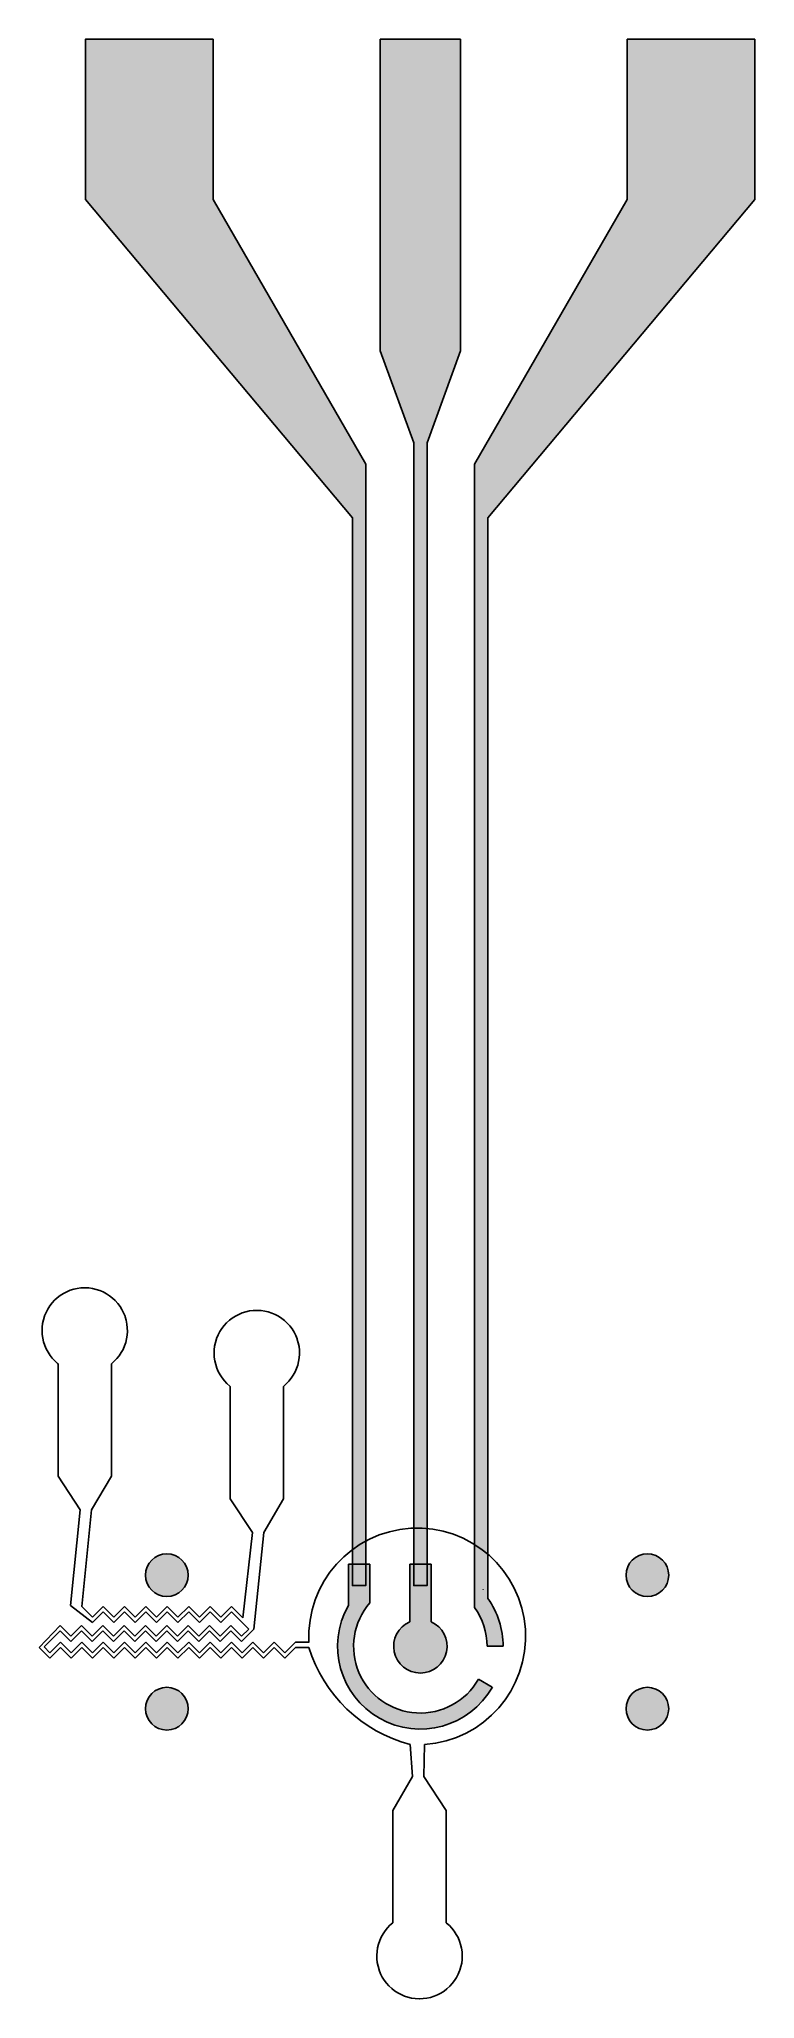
# Model space of a CAD drawing. Extents: x -143.8 to -130.4, y -87.7 to -51.
import ezdxf

# ---------------------------------------------------------------- set-up
doc = ezdxf.new("R2010")
doc.units = 0
doc.header["$MEASUREMENT"] = 0
doc.layers.get('0').update_dxf_attribs({"linetype": 'CONTINUOUS'})
doc.layers.add('1', color=7, linetype='CONTINUOUS')
doc.layers.add('contact', color=2, linetype='CONTINUOUS')

msp = doc.modelspace()

# ---------------------------------------------------------------- hatches: boundary and pattern name
h = msp.add_hatch(color=256)
h.dxf.hatch_style = 1
h.paths.add_polyline_path([(-137.572, -80.325), (-137.572, -79.602), (-137.972, -79.602), (-137.972, -80.375, 0.999979), (-135.275, -81.904), (-135.536, -81.756, -1.101848)])
h.paths.add_polyline_path([(-136.423, -80.681), (-136.423, -79.602), (-136.823, -79.602), (-136.823, -80.681, 4.791288)], flags=17)
h.paths.add_polyline_path([(-141.771, -82.307, 1), (-140.971, -82.307, 1)])
h.paths.add_polyline_path([(-141.771, -79.807, 1), (-140.971, -79.807, 1)])
h.paths.add_polyline_path([(-132.771, -79.807, 1), (-131.971, -79.807, 1)])
h.paths.add_polyline_path([(-132.771, -82.307, 1), (-131.971, -82.307, 1)])
at = {"layer": 'contact'}
h = msp.add_hatch(color=256, dxfattribs=at)
h.dxf.hatch_style = 1
h.paths.add_polyline_path([(-131.971, -82.307, 1), (-132.771, -82.307, 1)])
h.paths.add_polyline_path([(-132.771, -79.807, 1), (-131.971, -79.807, 1)], flags=17)
h.paths.add_polyline_path([(-141.771, -82.307, 1), (-140.971, -82.307, 1)])
h.paths.add_polyline_path([(-141.771, -79.807, 1), (-140.971, -79.807, 1)])
h.paths.add_polyline_path([(-135.358, -59.999), (-130.358, -54.037), (-130.358, -51.037), (-132.749, -51.037), (-132.749, -54.037), (-135.608, -58.999), (-135.608, -59.999), (-135.608, -80.41, -0.15708), (-135.373, -81.139), (-135.073, -81.139, 0.155259), (-135.358, -80.244)])
h.paths.add_polyline_path([(-136.498, -58.596), (-135.873, -56.876), (-135.873, -54.037), (-135.873, -51.037), (-137.373, -51.037), (-137.373, -54.037), (-137.373, -56.876), (-136.748, -58.596), (-136.748, -80.002), (-136.498, -80.002)])
h.paths.add_polyline_path([(-137.647, -59.999), (-137.647, -58.999), (-140.506, -54.037), (-140.506, -51.037), (-142.897, -51.037), (-142.897, -54.037), (-137.897, -59.999), (-137.897, -80.002), (-137.647, -80.002)])

# ---------------------------------------------------------------- linework, layer by layer
at = {"linetype": 'Continuous'}
for p, q in [((-142.993, -78.584), (-143.175, -80.373)), ((-142.781, -78.584), (-142.963, -80.395)), ((-139.77, -79.007), (-139.951, -80.606)), ((-139.558, -79.007), (-139.74, -80.818)), ((-136.814, -82.979), (-136.768, -83.58)), ((-136.543, -82.979), (-136.556, -83.58))]:
    msp.add_line(p, q, dxfattribs=at)
for p, q in [((-137.572, -79.602), (-137.972, -79.602)), ((-136.423, -79.602), (-136.823, -79.602)), ((-135.536, -81.756), (-135.275, -81.904))]:
    msp.add_line(p, q)
for points in [[(-137.972, -80.375), (-137.972, -79.602)], [(-137.572, -79.602), (-137.572, -80.325)], [(-136.823, -80.681), (-136.823, -79.602)], [(-136.423, -79.602), (-136.423, -80.681)]]:
    msp.add_lwpolyline(points)
for centre in [(-141.371, -79.807), (-132.371, -79.807), (-141.371, -82.307), (-132.371, -82.307)]:
    msp.add_circle(centre, 0.4)
for centre, radius, start, end in [((-136.682, -80.954), 2.03, 273.9364, 182.9985), ((-136.121, -80.36), 2.709, 197.1387, 255.1703)]:
    msp.add_arc(centre, radius, start, end, dxfattribs=at)
for radius, start, end in [(1.55, 150.4423, 330.4399), (1.25, 139.3432, 330.4399), (0.5, 113.5782, 66.4218)]:
    msp.add_arc((-136.623, -81.139), radius, start, end)
at = {"layer": '1'}
for p, q in [((-143.248, -74.498), (-143.31, -74.53)), ((-143.184, -74.471), (-143.248, -74.498)), ((-143.117, -74.45), (-143.184, -74.471)), ((-143.049, -74.435), (-143.117, -74.45)), ((-142.98, -74.426), (-143.049, -74.435)), ((-142.91, -74.423), (-142.98, -74.426)), ((-142.901, -74.423), (-142.91, -74.423)), ((-142.831, -74.427), (-142.901, -74.423)), ((-142.762, -74.437), (-142.831, -74.427)), ((-142.694, -74.453), (-142.762, -74.437)), ((-142.628, -74.474), (-142.694, -74.453)), ((-142.564, -74.502), (-142.628, -74.474)), ((-142.502, -74.535), (-142.564, -74.502)), ((-143.603, -74.822), (-143.635, -74.884)), ((-143.565, -74.764), (-143.603, -74.822)), ((-143.523, -74.708), (-143.565, -74.764)), ((-143.476, -74.657), (-143.523, -74.708)), ((-143.424, -74.61), (-143.476, -74.657)), ((-143.369, -74.567), (-143.424, -74.61)), ((-143.31, -74.53), (-143.369, -74.567)), ((-142.444, -74.573), (-142.502, -74.535)), ((-142.389, -74.616), (-142.444, -74.573)), ((-142.338, -74.664), (-142.389, -74.616)), ((-142.291, -74.716), (-142.338, -74.664)), ((-142.249, -74.772), (-142.291, -74.716)), ((-142.213, -74.831), (-142.249, -74.772)), ((-142.181, -74.893), (-142.213, -74.831)), ((-139.894, -74.873), (-139.961, -74.894)), ((-139.826, -74.858), (-139.894, -74.873)), ((-139.757, -74.849), (-139.826, -74.858)), ((-139.687, -74.846), (-139.757, -74.849)), ((-139.678, -74.846), (-139.687, -74.846)), ((-139.608, -74.85), (-139.678, -74.846)), ((-139.539, -74.86), (-139.608, -74.85)), ((-139.471, -74.876), (-139.539, -74.86)), ((-139.405, -74.897), (-139.471, -74.876)), ((-143.708, -75.162), (-143.71, -75.232)), ((-143.71, -75.232), (-143.706, -75.301)), ((-143.7, -75.093), (-143.708, -75.162)), ((-143.685, -75.025), (-143.7, -75.093)), ((-143.665, -74.958), (-143.685, -75.025)), ((-143.662, -74.949), (-143.665, -74.958)), ((-143.635, -74.884), (-143.662, -74.949)), ((-142.155, -74.958), (-142.181, -74.893)), ((-142.152, -74.966), (-142.155, -74.958)), ((-142.133, -75.033), (-142.152, -74.966)), ((-142.119, -75.102), (-142.133, -75.033)), ((-142.112, -75.171), (-142.119, -75.102)), ((-142.115, -75.31), (-142.11, -75.241)), ((-142.11, -75.241), (-142.112, -75.171)), ((-140.342, -75.187), (-140.38, -75.245)), ((-140.3, -75.131), (-140.342, -75.187)), ((-140.253, -75.08), (-140.3, -75.131)), ((-140.201, -75.033), (-140.253, -75.08)), ((-140.146, -74.99), (-140.201, -75.033)), ((-140.087, -74.953), (-140.146, -74.99)), ((-140.025, -74.921), (-140.087, -74.953)), ((-139.961, -74.894), (-140.025, -74.921)), ((-139.341, -74.925), (-139.405, -74.897)), ((-139.279, -74.958), (-139.341, -74.925)), ((-139.221, -74.996), (-139.279, -74.958)), ((-139.166, -75.039), (-139.221, -74.996)), ((-139.115, -75.087), (-139.166, -75.039)), ((-139.068, -75.139), (-139.115, -75.087)), ((-139.026, -75.195), (-139.068, -75.139)), ((-138.99, -75.254), (-139.026, -75.195)), ((-143.706, -75.301), (-143.696, -75.37)), ((-143.696, -75.37), (-143.68, -75.438)), ((-143.68, -75.438), (-143.659, -75.505)), ((-143.659, -75.505), (-143.631, -75.569)), ((-143.631, -75.569), (-143.598, -75.63)), ((-142.227, -75.638), (-142.193, -75.577)), ((-142.193, -75.577), (-142.165, -75.513)), ((-142.165, -75.513), (-142.142, -75.447)), ((-142.142, -75.447), (-142.126, -75.379)), ((-142.126, -75.379), (-142.115, -75.31)), ((-140.485, -75.585), (-140.487, -75.655)), ((-140.477, -75.516), (-140.485, -75.585)), ((-140.462, -75.448), (-140.477, -75.516)), ((-140.442, -75.381), (-140.462, -75.448)), ((-140.439, -75.372), (-140.442, -75.381)), ((-140.412, -75.307), (-140.439, -75.372)), ((-140.38, -75.245), (-140.412, -75.307)), ((-138.958, -75.316), (-138.99, -75.254)), ((-138.932, -75.381), (-138.958, -75.316)), ((-138.929, -75.389), (-138.932, -75.381)), ((-138.91, -75.456), (-138.929, -75.389)), ((-138.896, -75.525), (-138.91, -75.456)), ((-138.889, -75.594), (-138.896, -75.525)), ((-138.887, -75.664), (-138.889, -75.594)), ((-143.598, -75.63), (-143.56, -75.689)), ((-143.56, -75.689), (-143.517, -75.743)), ((-143.517, -75.743), (-143.469, -75.794)), ((-143.469, -75.794), (-143.418, -75.841)), ((-143.418, -75.841), (-143.41, -75.847)), ((-143.41, -75.847), (-143.41, -77.952)), ((-142.41, -75.847), (-142.357, -75.801)), ((-142.41, -77.952), (-142.41, -75.847)), ((-142.357, -75.801), (-142.309, -75.751)), ((-142.309, -75.751), (-142.265, -75.696)), ((-142.265, -75.696), (-142.227, -75.638)), ((-140.487, -75.655), (-140.483, -75.724)), ((-140.483, -75.724), (-140.473, -75.793)), ((-140.473, -75.793), (-140.457, -75.861)), ((-140.457, -75.861), (-140.436, -75.928)), ((-140.436, -75.928), (-140.408, -75.992)), ((-138.97, -76), (-138.942, -75.936)), ((-138.942, -75.936), (-138.919, -75.87)), ((-138.919, -75.87), (-138.903, -75.802)), ((-138.903, -75.802), (-138.892, -75.733)), ((-138.892, -75.733), (-138.887, -75.664)), ((-140.408, -75.992), (-140.375, -76.053)), ((-140.375, -76.053), (-140.337, -76.112)), ((-140.337, -76.112), (-140.294, -76.166)), ((-140.294, -76.166), (-140.246, -76.217)), ((-140.246, -76.217), (-140.195, -76.264)), ((-140.195, -76.264), (-140.187, -76.27)), ((-140.187, -76.27), (-140.187, -78.375)), ((-139.187, -76.27), (-139.134, -76.224)), ((-139.187, -78.375), (-139.187, -76.27)), ((-139.134, -76.224), (-139.086, -76.174)), ((-139.086, -76.174), (-139.042, -76.119)), ((-139.042, -76.119), (-139.004, -76.061)), ((-139.004, -76.061), (-138.97, -76)), ((-143.41, -77.952), (-142.993, -78.584)), ((-142.781, -78.584), (-142.41, -77.952)), ((-140.187, -78.375), (-139.77, -79.007)), ((-139.558, -79.007), (-139.187, -78.375)), ((-142.763, -80.694), (-143.175, -80.373)), ((-142.963, -80.395), (-142.763, -80.595)), ((-142.763, -80.595), (-142.563, -80.395)), ((-142.563, -80.494), (-142.763, -80.694)), ((-142.563, -80.395), (-142.363, -80.595)), ((-142.363, -80.694), (-142.563, -80.494)), ((-142.363, -80.595), (-142.162, -80.395)), ((-142.163, -80.494), (-142.363, -80.694)), ((-142.163, -80.395), (-141.963, -80.595)), ((-141.963, -80.694), (-142.163, -80.494)), ((-141.963, -80.595), (-141.763, -80.395)), ((-141.763, -80.494), (-141.963, -80.694)), ((-141.763, -80.395), (-141.563, -80.595)), ((-141.563, -80.694), (-141.763, -80.494)), ((-141.563, -80.595), (-141.363, -80.395)), ((-141.363, -80.494), (-141.563, -80.694)), ((-141.363, -80.395), (-141.163, -80.595)), ((-141.163, -80.694), (-141.363, -80.494)), ((-141.163, -80.595), (-140.963, -80.395)), ((-140.963, -80.494), (-141.163, -80.694)), ((-140.963, -80.395), (-140.763, -80.595)), ((-140.763, -80.694), (-140.963, -80.494)), ((-140.763, -80.595), (-140.563, -80.395)), ((-140.563, -80.494), (-140.763, -80.694)), ((-140.563, -80.395), (-140.363, -80.595)), ((-140.363, -80.694), (-140.563, -80.494)), ((-140.363, -80.595), (-140.163, -80.395)), ((-140.163, -80.494), (-140.363, -80.694)), ((-140.163, -80.395), (-139.951, -80.606)), ((-139.839, -80.818), (-140.163, -80.494)), ((-143.763, -81.158), (-143.371, -80.75)), ((-143.672, -81.15), (-143.371, -80.849)), ((-143.563, -81.259), (-143.363, -81.059)), ((-143.371, -80.75), (-143.171, -80.95)), ((-143.171, -81.049), (-143.371, -80.849)), ((-143.363, -81.059), (-143.163, -81.259)), ((-143.171, -80.95), (-142.971, -80.75)), ((-142.971, -80.849), (-143.171, -81.049)), ((-143.163, -81.259), (-142.963, -81.059)), ((-142.971, -80.75), (-142.771, -80.95)), ((-142.771, -81.049), (-142.971, -80.849)), ((-142.963, -81.059), (-142.763, -81.259)), ((-142.771, -80.95), (-142.571, -80.75)), ((-142.571, -80.849), (-142.771, -81.049)), ((-142.763, -81.259), (-142.563, -81.059)), ((-142.571, -80.75), (-142.371, -80.95)), ((-142.371, -81.049), (-142.571, -80.849)), ((-142.563, -81.059), (-142.363, -81.259)), ((-142.371, -80.95), (-142.171, -80.75)), ((-142.171, -80.849), (-142.371, -81.049)), ((-142.363, -81.259), (-142.163, -81.059)), ((-142.171, -80.75), (-141.971, -80.95)), ((-141.971, -81.049), (-142.171, -80.849)), ((-142.163, -81.059), (-141.963, -81.259)), ((-141.971, -80.95), (-141.771, -80.75)), ((-141.771, -80.849), (-141.971, -81.049)), ((-141.963, -81.259), (-141.763, -81.059)), ((-141.771, -80.75), (-141.571, -80.95)), ((-141.571, -81.049), (-141.771, -80.849)), ((-141.763, -81.059), (-141.563, -81.259)), ((-141.571, -80.95), (-141.371, -80.75)), ((-141.371, -80.849), (-141.571, -81.049)), ((-141.563, -81.259), (-141.363, -81.059)), ((-141.371, -80.75), (-141.171, -80.95)), ((-141.171, -81.049), (-141.371, -80.849)), ((-141.363, -81.059), (-141.163, -81.259)), ((-141.171, -80.95), (-140.971, -80.75)), ((-140.971, -80.849), (-141.171, -81.049)), ((-141.163, -81.259), (-140.963, -81.059)), ((-140.971, -80.75), (-140.771, -80.95)), ((-140.771, -81.049), (-140.971, -80.849)), ((-140.963, -81.059), (-140.763, -81.259)), ((-140.771, -80.95), (-140.571, -80.75)), ((-140.571, -80.849), (-140.771, -81.049)), ((-140.763, -81.259), (-140.563, -81.059)), ((-140.571, -80.75), (-140.371, -80.95)), ((-140.371, -81.049), (-140.571, -80.849)), ((-140.563, -81.059), (-140.363, -81.259)), ((-140.371, -80.95), (-140.171, -80.75)), ((-140.171, -80.849), (-140.371, -81.049)), ((-140.363, -81.259), (-140.163, -81.059)), ((-140.171, -80.75), (-139.971, -80.95)), ((-139.971, -81.049), (-140.171, -80.849)), ((-140.163, -81.059), (-139.963, -81.259)), ((-139.74, -80.818), (-139.971, -81.049)), ((-139.971, -80.95), (-139.839, -80.818)), ((-139.963, -81.259), (-139.763, -81.059)), ((-139.763, -81.059), (-139.563, -81.259)), ((-139.563, -81.259), (-139.363, -81.059)), ((-139.363, -81.059), (-139.163, -81.259)), ((-139.163, -81.259), (-138.963, -81.059)), ((-138.709, -81.06), (-138.963, -81.059)), ((-143.563, -81.358), (-143.763, -81.158)), ((-143.672, -81.15), (-143.563, -81.259)), ((-143.363, -81.158), (-143.563, -81.358)), ((-143.163, -81.358), (-143.363, -81.158)), ((-142.963, -81.158), (-143.163, -81.358)), ((-142.763, -81.358), (-142.963, -81.158)), ((-142.563, -81.158), (-142.763, -81.358)), ((-142.363, -81.358), (-142.563, -81.158)), ((-142.163, -81.158), (-142.363, -81.358)), ((-141.963, -81.358), (-142.163, -81.158)), ((-141.763, -81.158), (-141.963, -81.358)), ((-141.563, -81.358), (-141.763, -81.158)), ((-141.363, -81.158), (-141.563, -81.358)), ((-141.163, -81.358), (-141.363, -81.158)), ((-140.963, -81.158), (-141.163, -81.358)), ((-140.763, -81.358), (-140.963, -81.158)), ((-140.563, -81.158), (-140.763, -81.358)), ((-140.363, -81.358), (-140.563, -81.158)), ((-140.163, -81.158), (-140.363, -81.358)), ((-139.963, -81.358), (-140.163, -81.158)), ((-139.763, -81.158), (-139.963, -81.358)), ((-139.563, -81.358), (-139.763, -81.158)), ((-139.363, -81.158), (-139.563, -81.358)), ((-139.163, -81.358), (-139.363, -81.158)), ((-138.963, -81.158), (-139.163, -81.358)), ((-138.963, -81.158), (-138.71, -81.158)), ((-136.768, -83.58), (-137.139, -84.212)), ((-136.139, -84.212), (-136.556, -83.58)), ((-137.139, -84.212), (-137.139, -86.317)), ((-136.139, -86.317), (-136.139, -84.212)), ((-137.356, -86.587), (-137.384, -86.651)), ((-137.322, -86.526), (-137.356, -86.587)), ((-137.284, -86.468), (-137.322, -86.526)), ((-137.24, -86.413), (-137.284, -86.468)), ((-137.192, -86.363), (-137.24, -86.413)), ((-137.139, -86.317), (-137.192, -86.363)), ((-136.131, -86.323), (-136.139, -86.317)), ((-136.08, -86.37), (-136.131, -86.323)), ((-136.032, -86.421), (-136.08, -86.37)), ((-135.989, -86.475), (-136.032, -86.421)), ((-135.951, -86.534), (-135.989, -86.475)), ((-135.918, -86.595), (-135.951, -86.534)), ((-135.89, -86.659), (-135.918, -86.595)), ((-137.434, -86.854), (-137.439, -86.923)), ((-137.439, -86.923), (-137.437, -86.993)), ((-137.423, -86.785), (-137.434, -86.854)), ((-137.407, -86.717), (-137.423, -86.785)), ((-137.384, -86.651), (-137.407, -86.717)), ((-135.869, -86.726), (-135.89, -86.659)), ((-135.853, -86.794), (-135.869, -86.726)), ((-135.843, -86.863), (-135.853, -86.794)), ((-135.839, -86.932), (-135.843, -86.863)), ((-135.841, -87.002), (-135.839, -86.932)), ((-137.437, -86.993), (-137.43, -87.062)), ((-137.43, -87.062), (-137.416, -87.131)), ((-137.416, -87.131), (-137.397, -87.198)), ((-137.397, -87.198), (-137.394, -87.206)), ((-137.394, -87.206), (-137.368, -87.271)), ((-137.368, -87.271), (-137.336, -87.333)), ((-137.336, -87.333), (-137.3, -87.392)), ((-135.984, -87.4), (-135.946, -87.342)), ((-135.946, -87.342), (-135.914, -87.28)), ((-135.914, -87.28), (-135.887, -87.215)), ((-135.887, -87.215), (-135.884, -87.206)), ((-135.884, -87.206), (-135.864, -87.139)), ((-135.864, -87.139), (-135.849, -87.071)), ((-135.849, -87.071), (-135.841, -87.002)), ((-137.3, -87.392), (-137.258, -87.448)), ((-137.258, -87.448), (-137.211, -87.5)), ((-137.211, -87.5), (-137.16, -87.548)), ((-137.16, -87.548), (-137.105, -87.591)), ((-137.105, -87.591), (-137.047, -87.629)), ((-137.047, -87.629), (-136.985, -87.662)), ((-136.985, -87.662), (-136.921, -87.69)), ((-136.921, -87.69), (-136.855, -87.711)), ((-136.855, -87.711), (-136.787, -87.727)), ((-136.5, -87.729), (-136.432, -87.714)), ((-136.432, -87.714), (-136.365, -87.693)), ((-136.365, -87.693), (-136.301, -87.666)), ((-136.301, -87.666), (-136.239, -87.634)), ((-136.239, -87.634), (-136.18, -87.597)), ((-136.18, -87.597), (-136.125, -87.554)), ((-136.125, -87.554), (-136.073, -87.507)), ((-136.073, -87.507), (-136.026, -87.456)), ((-136.026, -87.456), (-135.984, -87.4)), ((-136.787, -87.727), (-136.718, -87.737)), ((-136.718, -87.737), (-136.648, -87.741)), ((-136.648, -87.741), (-136.639, -87.741)), ((-136.639, -87.741), (-136.569, -87.738)), ((-136.569, -87.738), (-136.5, -87.729))]:
    msp.add_line(p, q, dxfattribs=at)
at = {"layer": 'contact'}
for p, q in [((-137.897, -59.999), (-142.897, -54.037)), ((-137.647, -58.999), (-140.506, -54.037)), ((-135.608, -58.999), (-132.749, -54.037)), ((-135.358, -59.999), (-130.358, -54.037)), ((-137.373, -56.876), (-136.748, -58.596)), ((-135.873, -56.876), (-136.498, -58.596)), ((-135.445, -80.076), (-135.445, -80.066)), ((-135.321, -80.308), (-135.321, -80.299)), ((-135.073, -81.139), (-135.373, -81.139))]:
    msp.add_line(p, q, dxfattribs=at)
for points in [[(-140.506, -54.037), (-140.506, -54.037), (-140.506, -51.037), (-142.897, -51.037), (-142.897, -54.037)], [(-137.373, -54.037), (-137.373, -51.037), (-135.873, -51.037), (-135.873, -54.037)], [(-132.749, -54.037), (-132.749, -54.037), (-132.749, -51.037), (-130.358, -51.037), (-130.358, -54.037)], [(-137.373, -56.876), (-137.373, -56.876), (-137.373, -54.037)], [(-135.873, -54.037), (-135.873, -56.876)], [(-136.498, -58.596), (-136.498, -80.002), (-136.748, -80.002), (-136.748, -58.596)], [(-137.647, -59.999), (-137.647, -58.999)], [(-135.608, -59.999), (-135.608, -58.999)], [(-137.647, -59.999), (-137.647, -80.002), (-137.897, -80.002), (-137.897, -59.999)], [(-135.608, -80.41), (-135.608, -59.999)], [(-135.358, -59.999), (-135.358, -59.999), (-135.358, -80.244)]]:
    msp.add_lwpolyline(points, dxfattribs=at)
for centre in [(-141.371, -79.807), (-132.371, -79.807), (-141.371, -82.307), (-132.371, -82.307)]:
    msp.add_circle(centre, 0.4, dxfattribs=at)
for radius, end in [(1.55, 35.3008), (1.25, 35.7082)]:
    msp.add_arc((-136.623, -81.139), radius, 0, end, dxfattribs=at)

doc.saveas('drawing.dxf')
